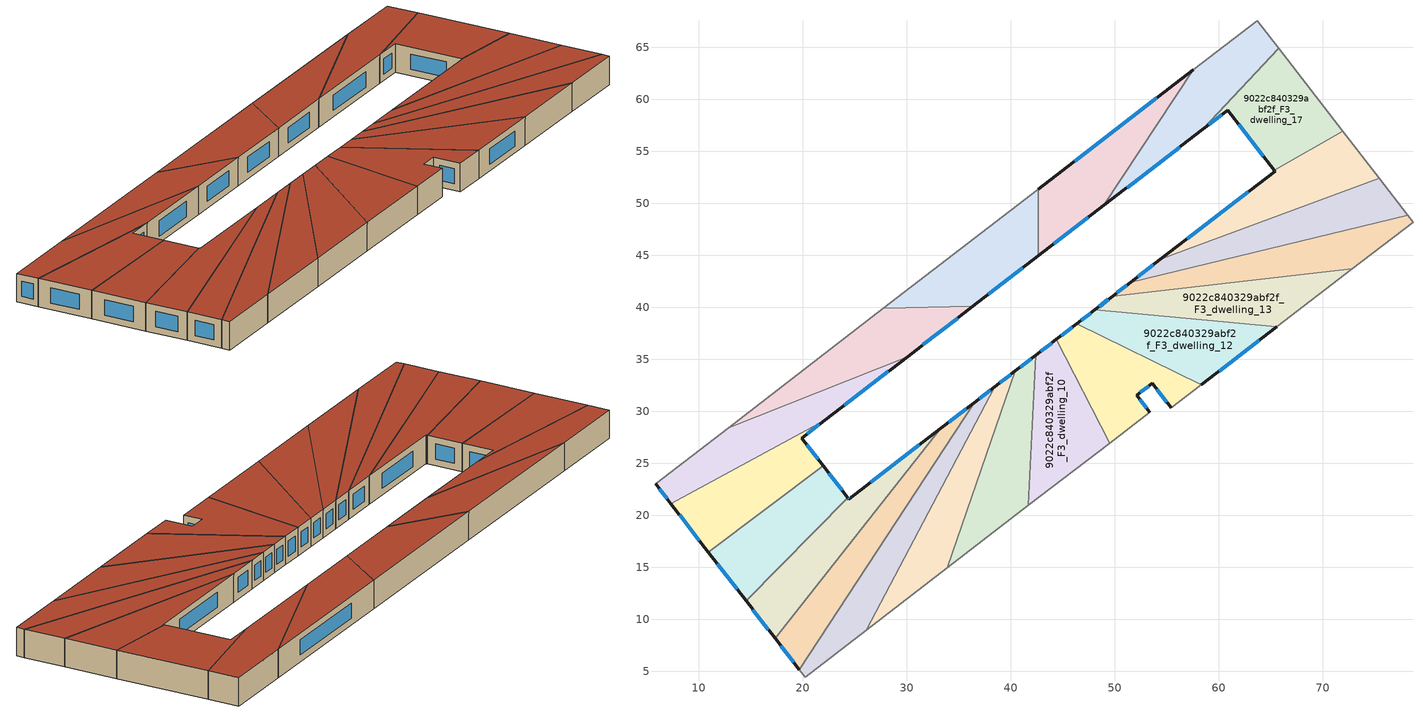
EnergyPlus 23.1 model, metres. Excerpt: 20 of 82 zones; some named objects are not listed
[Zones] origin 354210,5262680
9022c840329abf2f_F3_dwelling_0
 floor to 9022c840329abf2f_F2_dwelling_0 (EU_floor_Construction): 42.64,51.36 42.64,44.96 36.34,40.11 27.74,39.9 z9
 wall outside (EU_wall_Construction): 36.34,40.11 42.64,44.96 z9:12
 wall to 9022c840329abf2f_F3_dwelling_1 (EU_wall_Construction): 27.74,39.9 36.34,40.11 z9:12
 wall adiabatic (EU_wall_Construction): 42.64,51.36 27.74,39.9 z9:12
 wall to 9022c840329abf2f_F3_dwelling_19 (EU_wall_Construction): 42.64,44.96 42.64,51.36 z9:12
 window (EU_Window_Construction): 37.82,41.25 41.16,43.82 z9.7:11.3
 roof outside (EU_roof_Construction): 42.64,44.96 42.64,51.36 27.74,39.9 36.34,40.11 z12
9022c840329abf2f_F3_dwelling_1
 floor to 9022c840329abf2f_F2_dwelling_1 (EU_floor_Construction): 36.34,40.11 30.05,35.27 12.85,28.43 27.74,39.9 z9
 wall outside (EU_wall_Construction): 30.05,35.27 36.34,40.11 z9:12
 wall to 9022c840329abf2f_F3_dwelling_2 (EU_wall_Construction): 12.85,28.43 30.05,35.27 z9:12
 wall adiabatic (EU_wall_Construction): 27.74,39.9 12.85,28.43 z9:12
 window (EU_Window_Construction): 31.53,36.41 34.87,38.98 z9.7:11.3
 roof outside (EU_roof_Construction): 30.05,35.27 36.34,40.11 27.74,39.9 12.85,28.43 z12
9022c840329abf2f_F3_dwelling_10
 floor to 9022c840329abf2f_F2_dwelling_10 (EU_floor_Construction): 44.36,36.92 49.48,26.96 41.68,20.96 42.4,35.4 z9
 wall outside (EU_wall_Construction): 44.36,36.92 42.4,35.4 z9:12
 wall to 9022c840329abf2f_F3_dwelling_11 (EU_wall_Construction): 49.48,26.96 44.36,36.92 z9:12
 wall adiabatic (EU_wall_Construction): 41.68,20.96 49.48,26.96 z9:12
 wall to 9022c840329abf2f_F3_dwelling_9 (EU_wall_Construction): 42.4,35.4 41.68,20.96 z9:12
 window (EU_Window_Construction): 43.9,36.56 42.86,35.76 z9.7:11.3
 roof outside (EU_roof_Construction): 49.48,26.96 44.36,36.92 42.4,35.4 41.68,20.96 z12
9022c840329abf2f_F3_dwelling_11
 floor to 9022c840329abf2f_F2_dwelling_11 (EU_floor_Construction): 58.3,32.54 55.43,30.33 53.6,32.7 52.1,31.55 53.35,29.94 49.48,26.96 44.36,36.92 46.34,38.44 z9
 wall outside (EU_wall_Construction): 53.35,29.94 52.1,31.55 53.6,32.7 55.43,30.33 / 46.34,38.44 44.36,36.92 z9:12
 wall adiabatic (EU_wall_Construction): 49.48,26.96 53.35,29.94 / 55.43,30.33 58.3,32.54 z9:12
 wall to 9022c840329abf2f_F3_dwelling_12 (EU_wall_Construction): 58.3,32.54 46.34,38.44 z9:12
 window (EU_Window_Construction): 52.46,31.82 53.25,32.43 / 53.06,30.31 52.4,31.17 / 45.88,38.08 44.83,37.28 / 54.03,32.14 55,30.89 z9.7:11.3
 roof outside (EU_roof_Construction): 55.43,30.33 58.3,32.54 46.34,38.44 44.36,36.92 49.48,26.96 53.35,29.94 52.1,31.55 53.6,32.7 z12
9022c840329abf2f_F3_dwelling_12
 floor to 9022c840329abf2f_F2_dwelling_12 (EU_floor_Construction): 65.57,38.13 58.3,32.54 46.34,38.44 48.06,39.76 z9
 wall outside (EU_wall_Construction): 48.06,39.76 46.34,38.44 / 58.3,32.54 65.57,38.13 z9:12
 wall to 9022c840329abf2f_F3_dwelling_13 (EU_wall_Construction): 65.57,38.13 48.06,39.76 z9:12
 window (EU_Window_Construction): 47.66,39.45 46.75,38.75 / 60.01,33.85 63.86,36.82 z9.7:11.3
 roof outside (EU_roof_Construction): 65.57,38.13 48.06,39.76 46.34,38.44 58.3,32.54 z12
9022c840329abf2f_F3_dwelling_13
 floor to 9022c840329abf2f_F2_dwelling_13 (EU_floor_Construction): 72.84,43.72 65.57,38.13 48.06,39.76 49.78,41.09 z9
 wall outside (EU_wall_Construction): 49.78,41.09 48.06,39.76 z9:12
 wall to 9022c840329abf2f_F3_dwelling_14 (EU_wall_Construction): 72.84,43.72 49.78,41.09 z9:12
 wall adiabatic (EU_wall_Construction): 65.57,38.13 72.84,43.72 z9:12
 window (EU_Window_Construction): 49.38,40.78 48.47,40.08 z9.7:11.3
 roof outside (EU_roof_Construction): 72.84,43.72 49.78,41.09 48.06,39.76 65.57,38.13 z12
9022c840329abf2f_F3_dwelling_14
 floor to 9022c840329abf2f_F2_dwelling_14 (EU_floor_Construction): 78.14,48.88 78.66,48.2 72.84,43.72 49.78,41.09 51.52,42.43 z9
 wall outside (EU_wall_Construction): 51.52,42.43 49.78,41.09 z9:12
 wall to 9022c840329abf2f_F3_dwelling_15 (EU_wall_Construction): 78.14,48.88 51.52,42.43 z9:12
 wall adiabatic (EU_wall_Construction): 72.84,43.72 78.66,48.2 78.14,48.88 z9:12
 window (EU_Window_Construction): 51.11,42.11 50.19,41.4 z9.7:11.3
 roof outside (EU_roof_Construction): 72.84,43.72 78.66,48.2 78.14,48.88 51.52,42.43 49.78,41.09 z12
9022c840329abf2f_F3_dwelling_15
 floor to 9022c840329abf2f_F2_dwelling_15 (EU_floor_Construction): 75.4,52.41 78.14,48.88 51.52,42.43 54.38,44.62 z9
 wall outside (EU_wall_Construction): 54.38,44.62 51.52,42.43 z9:12
 wall to 9022c840329abf2f_F3_dwelling_16 (EU_wall_Construction): 75.4,52.41 54.38,44.62 z9:12
 wall adiabatic (EU_wall_Construction): 78.14,48.88 75.4,52.41 z9:12
 window (EU_Window_Construction): 53.71,44.11 52.19,42.94 z9.7:11.3
 roof outside (EU_roof_Construction): 78.14,48.88 75.4,52.41 54.38,44.62 51.52,42.43 z12
9022c840329abf2f_F3_dwelling_16
 floor to 9022c840329abf2f_F2_dwelling_16 (EU_floor_Construction): 71.91,56.91 75.4,52.41 54.38,44.62 65.39,53.1 65.33,53.17 z9
 wall outside (EU_wall_Construction): 65.33,53.17 65.39,53.1 54.38,44.62 z9:12
 wall to 9022c840329abf2f_F3_dwelling_17 (EU_wall_Construction): 71.91,56.91 65.33,53.17 z9:12
 wall adiabatic (EU_wall_Construction): 75.4,52.41 71.91,56.91 z9:12
 window (EU_Window_Construction): 62.81,51.11 56.96,46.61 / 65.35,53.16 65.38,53.12 z9.7:11.3
 roof outside (EU_roof_Construction): 75.4,52.41 71.91,56.91 65.33,53.17 65.39,53.1 54.38,44.62 z12
9022c840329abf2f_F3_dwelling_17
 floor to 9022c840329abf2f_F2_dwelling_17 (EU_floor_Construction): 65.73,64.89 71.91,56.91 65.33,53.17 60.84,58.97 58.45,57.13 z9
 wall outside (EU_wall_Construction): 58.45,57.13 60.84,58.97 65.33,53.17 z9:12
 wall to 9022c840329abf2f_F3_dwelling_18 (EU_wall_Construction): 65.73,64.89 58.45,57.13 z9:12
 wall adiabatic (EU_wall_Construction): 71.91,56.91 65.73,64.89 z9:12
 window (EU_Window_Construction): 61.9,57.61 64.28,54.54 / 59.01,57.56 60.28,58.54 z9.7:11.3
 roof outside (EU_roof_Construction): 71.91,56.91 65.73,64.89 58.45,57.13 60.84,58.97 65.33,53.17 z12
9022c840329abf2f_F3_dwelling_18
 floor to 9022c840329abf2f_F2_dwelling_18 (EU_floor_Construction): 63.67,67.55 65.73,64.89 58.45,57.13 48.93,49.8 57.53,62.83 z9
 wall outside (EU_wall_Construction): 48.93,49.8 58.45,57.13 z9:12
 wall to 9022c840329abf2f_F3_dwelling_19 (EU_wall_Construction): 57.53,62.83 48.93,49.8 z9:12
 wall adiabatic (EU_wall_Construction): 65.73,64.89 63.67,67.55 57.53,62.83 z9:12
 window (EU_Window_Construction): 51.16,51.52 56.22,55.41 z9.7:11.3
 roof outside (EU_roof_Construction): 58.45,57.13 65.73,64.89 63.67,67.55 57.53,62.83 48.93,49.8 z12
9022c840329abf2f_F3_dwelling_19
 floor to 9022c840329abf2f_F2_dwelling_19 (EU_floor_Construction): 57.53,62.83 48.93,49.8 42.64,44.96 42.64,51.36 z9
 wall outside (EU_wall_Construction): 42.64,44.96 48.93,49.8 / 57.53,62.83 42.64,51.36 z9:12
 window (EU_Window_Construction): 44.11,46.09 47.45,48.66 / 54.03,60.13 46.13,54.05 z9.7:11.3
 roof outside (EU_roof_Construction): 48.93,49.8 57.53,62.83 42.64,51.36 42.64,44.96 z12
9022c840329abf2f_F3_dwelling_2
 floor to 9022c840329abf2f_F2_dwelling_2 (EU_floor_Construction): 30.05,35.27 22.11,29.16 7.29,21.13 5.82,23.03 12.85,28.43 z9
 wall outside (EU_wall_Construction): 22.11,29.16 30.05,35.27 / 5.82,23.03 7.29,21.13 z9:12
 wall to 9022c840329abf2f_F3_dwelling_3 (EU_wall_Construction): 7.29,21.13 22.11,29.16 z9:12
 wall adiabatic (EU_wall_Construction): 12.85,28.43 5.82,23.03 z9:12
 window (EU_Window_Construction): 23.98,30.6 28.19,33.84 / 6.17,22.58 6.94,21.58 z9.7:11.3
 roof outside (EU_roof_Construction): 22.11,29.16 30.05,35.27 12.85,28.43 5.82,23.03 7.29,21.13 z12
9022c840329abf2f_F3_dwelling_3
 floor to 9022c840329abf2f_F2_dwelling_3 (EU_floor_Construction): 22.11,29.16 19.87,27.43 21.95,24.76 10.9,16.47 7.29,21.13 z9
 wall outside (EU_wall_Construction): 21.95,24.76 19.87,27.43 22.11,29.16 / 7.29,21.13 10.9,16.47 z9:12
 wall to 9022c840329abf2f_F3_dwelling_4 (EU_wall_Construction): 10.9,16.47 21.95,24.76 z9:12
 window (EU_Window_Construction): 20.4,27.84 21.59,28.75 / 21.46,25.39 20.36,26.81 / 8.13,20.04 10.05,17.57 z9.7:11.3
 roof outside (EU_roof_Construction): 21.95,24.76 19.87,27.43 22.11,29.16 7.29,21.13 10.9,16.47 z12
9022c840329abf2f_F3_dwelling_4
 floor to 9022c840329abf2f_F2_dwelling_4 (EU_floor_Construction): 21.95,24.76 24.32,21.7 14.54,11.77 10.9,16.47 z9
 wall outside (EU_wall_Construction): 24.32,21.7 21.95,24.76 / 10.9,16.47 14.54,11.77 z9:12
 wall to 9022c840329abf2f_F3_dwelling_5 (EU_wall_Construction): 14.54,11.77 24.32,21.7 z9:12
 window (EU_Window_Construction): 23.76,22.42 22.5,24.04 / 11.75,15.37 13.68,12.88 z9.7:11.3
 roof outside (EU_roof_Construction): 14.54,11.77 24.32,21.7 21.95,24.76 10.9,16.47 z12
9022c840329abf2f_F3_dwelling_5
 floor to 9022c840329abf2f_F2_dwelling_5 (EU_floor_Construction): 33.26,28.38 17.34,8.16 14.54,11.77 24.32,21.7 24.42,21.57 z9
 wall outside (EU_wall_Construction): 33.26,28.38 24.42,21.57 24.32,21.7 / 14.54,11.77 17.34,8.16 z9:12
 wall to 9022c840329abf2f_F3_dwelling_6 (EU_wall_Construction): 17.34,8.16 33.26,28.38 z9:12
 window (EU_Window_Construction): 24.4,21.6 24.35,21.67 / 31.19,26.78 26.5,23.17 / 15.2,10.92 16.68,9.01 z9.7:11.3
 roof outside (EU_roof_Construction): 17.34,8.16 33.26,28.38 24.42,21.57 24.32,21.7 14.54,11.77 z12
9022c840329abf2f_F3_dwelling_6
 floor to 9022c840329abf2f_F2_dwelling_6 (EU_floor_Construction): 36.47,30.84 19.66,5.16 17.34,8.16 33.26,28.38 z9
 wall outside (EU_wall_Construction): 36.47,30.84 33.26,28.38 / 17.34,8.16 19.66,5.16 z9:12
 wall to 9022c840329abf2f_F3_dwelling_7 (EU_wall_Construction): 19.66,5.16 36.47,30.84 z9:12
 window (EU_Window_Construction): 35.71,30.26 34.01,28.96 / 17.88,7.46 19.12,5.86 z9.7:11.3
 roof outside (EU_roof_Construction): 19.66,5.16 36.47,30.84 33.26,28.38 17.34,8.16 z12
9022c840329abf2f_F3_dwelling_7
 floor to 9022c840329abf2f_F2_dwelling_7 (EU_floor_Construction): 38.47,32.38 26.09,8.96 20.22,4.44 19.66,5.16 36.47,30.84 z9
 wall outside (EU_wall_Construction): 38.47,32.38 36.47,30.84 z9:12
 wall to 9022c840329abf2f_F3_dwelling_8 (EU_wall_Construction): 26.09,8.96 38.47,32.38 z9:12
 wall adiabatic (EU_wall_Construction): 19.66,5.16 20.22,4.44 26.09,8.96 z9:12
 window (EU_Window_Construction): 38,32.02 36.93,31.2 z9.7:11.3
 roof outside (EU_roof_Construction): 26.09,8.96 38.47,32.38 36.47,30.84 19.66,5.16 20.22,4.44 z12
9022c840329abf2f_F3_dwelling_8
 floor to 9022c840329abf2f_F2_dwelling_8 (EU_floor_Construction): 40.43,33.89 33.89,14.96 26.09,8.96 38.47,32.38 z9
 wall outside (EU_wall_Construction): 40.43,33.89 38.47,32.38 z9:12
 wall to 9022c840329abf2f_F3_dwelling_9 (EU_wall_Construction): 33.89,14.96 40.43,33.89 z9:12
 wall adiabatic (EU_wall_Construction): 26.09,8.96 33.89,14.96 z9:12
 window (EU_Window_Construction): 39.97,33.54 38.93,32.73 z9.7:11.3
 roof outside (EU_roof_Construction): 33.89,14.96 40.43,33.89 38.47,32.38 26.09,8.96 z12
9022c840329abf2f_F3_dwelling_9
 floor to 9022c840329abf2f_F2_dwelling_9 (EU_floor_Construction): 42.4,35.4 41.68,20.96 33.89,14.96 40.43,33.89 z9
 wall outside (EU_wall_Construction): 42.4,35.4 40.43,33.89 z9:12
 wall adiabatic (EU_wall_Construction): 33.89,14.96 41.68,20.96 z9:12
 window (EU_Window_Construction): 41.93,35.05 40.89,34.25 z9.7:11.3
 roof outside (EU_roof_Construction): 41.68,20.96 42.4,35.4 40.43,33.89 33.89,14.96 z12
[Building]
EU S2 Campaign: North Axis=0; Terrain=City; Solar Distribution=FullExterior
[Site:Location]
Budapest.Ferenc.Liszt.Intl.AP: Latitude=47.437; Longitude=19.256; Time Zone=1; Elevation=185
[SizingPeriod:WeatherFileDays]
AnnualSizingPeriod: Begin Month=1; Begin Day of Month=1; End Month=12; End Day of Month=31; Day of Week for Start Day=Monday; Use Weather File Daylight Saving Period=No; Use Weather File Rain and Snow Indicators=No
[MATERIAL]
EU_InternalMass_Material: Roughness=MediumRough; Thickness=0.1; Conductivity=1; Density=1800; Specific Heat=900; Thermal Absorptance=0.9; Solar Absorptance=0.7; Visible Absorptance=0.7
[MATERIAL:NOMASS] Roughness=MediumRough; Thermal Absorptance=0.9; Solar Absorptance=0.7; Visible Absorptance=0.7
Name | Thermal Resistance
EU_wall_NoMass | 0.832559
EU_roof_NoMass | 1.39638
EU_floor_NoMass | 0.872794
[WINDOWMATERIAL:SIMPLEGLAZINGSYSTEM]
EU_Window_SimpleGlazing: UFactor=2.79869; Solar Heat Gain Coefficient=0.75; Visible Transmittance=0.75
[CONSTRUCTION]
EU_wall_Construction: EU_wall_NoMass
EU_roof_Construction: EU_roof_NoMass
EU_floor_Construction: EU_floor_NoMass
EU_Window_Construction: EU_Window_SimpleGlazing
EU_InternalMass_Construction: EU_InternalMass_Material
[ZONE] Type=1; Multiplier=1; Ceiling Height=autocalculate; Floor Area=autocalculate; Part of Total Floor Area=Yes
Name | Volume
9022c840329abf2f_F3_dwelling_0 | 203.552
9022c840329abf2f_F3_dwelling_1 | 203.499
9022c840329abf2f_F3_dwelling_10 | 203.553
9022c840329abf2f_F3_dwelling_11 | 203.53
9022c840329abf2f_F3_dwelling_12 | 203.544
9022c840329abf2f_F3_dwelling_13 | 203.55
9022c840329abf2f_F3_dwelling_14; 9022c840329abf2f_F3_dwelling_18 | 203.559
9022c840329abf2f_F3_dwelling_15 | 203.525
9022c840329abf2f_F3_dwelling_16 | 203.548
9022c840329abf2f_F3_dwelling_17 | 203.541
9022c840329abf2f_F3_dwelling_19 | 203.522
9022c840329abf2f_F3_dwelling_2 | 203.6
9022c840329abf2f_F3_dwelling_3 | 203.529
9022c840329abf2f_F3_dwelling_4 | 203.547
9022c840329abf2f_F3_dwelling_5 | 203.515
9022c840329abf2f_F3_dwelling_6 | 203.583
9022c840329abf2f_F3_dwelling_7 | 203.545
9022c840329abf2f_F3_dwelling_8 | 203.492
9022c840329abf2f_F3_dwelling_9 | 203.574
[INTERNALMASS] Construction=EU_InternalMass_Construction
Name | Zone or ZoneList | Surface Area
9022c840329abf2f_F3_dwelling_0_EU_InternalMass | 9022c840329abf2f_F3_dwelling_0 | 67.8508
9022c840329abf2f_F3_dwelling_1_EU_InternalMass | 9022c840329abf2f_F3_dwelling_1 | 67.8331
9022c840329abf2f_F3_dwelling_2_EU_InternalMass | 9022c840329abf2f_F3_dwelling_2 | 67.8666
9022c840329abf2f_F3_dwelling_3_EU_InternalMass | 9022c840329abf2f_F3_dwelling_3 | 67.843
9022c840329abf2f_F3_dwelling_4_EU_InternalMass | 9022c840329abf2f_F3_dwelling_4 | 67.8489
9022c840329abf2f_F3_dwelling_5_EU_InternalMass | 9022c840329abf2f_F3_dwelling_5 | 67.8385
9022c840329abf2f_F3_dwelling_6_EU_InternalMass | 9022c840329abf2f_F3_dwelling_6 | 67.8609
9022c840329abf2f_F3_dwelling_7_EU_InternalMass | 9022c840329abf2f_F3_dwelling_7 | 67.8484
9022c840329abf2f_F3_dwelling_8_EU_InternalMass | 9022c840329abf2f_F3_dwelling_8 | 67.8309
9022c840329abf2f_F3_dwelling_9_EU_InternalMass | 9022c840329abf2f_F3_dwelling_9 | 67.8581
9022c840329abf2f_F3_dwelling_10_EU_InternalMass | 9022c840329abf2f_F3_dwelling_10 | 67.8513
9022c840329abf2f_F3_dwelling_11_EU_InternalMass | 9022c840329abf2f_F3_dwelling_11 | 67.8433
9022c840329abf2f_F3_dwelling_12_EU_InternalMass | 9022c840329abf2f_F3_dwelling_12 | 67.8481
9022c840329abf2f_F3_dwelling_13_EU_InternalMass | 9022c840329abf2f_F3_dwelling_13 | 67.8497
9022c840329abf2f_F3_dwelling_14_EU_InternalMass | 9022c840329abf2f_F3_dwelling_14 | 67.8532
9022c840329abf2f_F3_dwelling_15_EU_InternalMass | 9022c840329abf2f_F3_dwelling_15 | 67.8416
9022c840329abf2f_F3_dwelling_16_EU_InternalMass | 9022c840329abf2f_F3_dwelling_16 | 67.8495
9022c840329abf2f_F3_dwelling_17_EU_InternalMass | 9022c840329abf2f_F3_dwelling_17 | 67.847
9022c840329abf2f_F3_dwelling_18_EU_InternalMass | 9022c840329abf2f_F3_dwelling_18 | 67.8529
9022c840329abf2f_F3_dwelling_19_EU_InternalMass | 9022c840329abf2f_F3_dwelling_19 | 67.8406
[OTHEREQUIPMENT] Fuel Type=Electricity; Design Level Calculation Method=Watts/Area; Power per Zone Floor Area=1; Fraction Latent=0; Fraction Radiant=0; Fraction Lost=0; Carbon Dioxide Generation Rate=0; EndUse Subcategory=EU_Step8_InternalGains
Name | Zone or ZoneList or Space or SpaceList | Schedule
EU_Step8_InternalGain_9022c840329abf2f_F3_dwelling_0_f000 | 9022c840329abf2f_F3_dwelling_0 | EU_Step8_GainSchedule_9022c840329abf2f_F3_dwelling_0_f000
EU_Step8_InternalGain_9022c840329abf2f_F3_dwelling_1_f000 | 9022c840329abf2f_F3_dwelling_1 | EU_Step8_GainSchedule_9022c840329abf2f_F3_dwelling_1_f000
EU_Step8_InternalGain_9022c840329abf2f_F3_dwelling_2_f000 | 9022c840329abf2f_F3_dwelling_2 | EU_Step8_GainSchedule_9022c840329abf2f_F3_dwelling_2_f000
EU_Step8_InternalGain_9022c840329abf2f_F3_dwelling_3_f000 | 9022c840329abf2f_F3_dwelling_3 | EU_Step8_GainSchedule_9022c840329abf2f_F3_dwelling_3_f000
EU_Step8_InternalGain_9022c840329abf2f_F3_dwelling_4_f000 | 9022c840329abf2f_F3_dwelling_4 | EU_Step8_GainSchedule_9022c840329abf2f_F3_dwelling_4_f000
EU_Step8_InternalGain_9022c840329abf2f_F3_dwelling_5_f000 | 9022c840329abf2f_F3_dwelling_5 | EU_Step8_GainSchedule_9022c840329abf2f_F3_dwelling_5_f000
EU_Step8_InternalGain_9022c840329abf2f_F3_dwelling_6_f000 | 9022c840329abf2f_F3_dwelling_6 | EU_Step8_GainSchedule_9022c840329abf2f_F3_dwelling_6_f000
EU_Step8_InternalGain_9022c840329abf2f_F3_dwelling_7_f000 | 9022c840329abf2f_F3_dwelling_7 | EU_Step8_GainSchedule_9022c840329abf2f_F3_dwelling_7_f000
EU_Step8_InternalGain_9022c840329abf2f_F3_dwelling_8_f000 | 9022c840329abf2f_F3_dwelling_8 | EU_Step8_GainSchedule_9022c840329abf2f_F3_dwelling_8_f000
EU_Step8_InternalGain_9022c840329abf2f_F3_dwelling_9_f000 | 9022c840329abf2f_F3_dwelling_9 | EU_Step8_GainSchedule_9022c840329abf2f_F3_dwelling_9_f000
EU_Step8_InternalGain_9022c840329abf2f_F3_dwelling_10_f000 | 9022c840329abf2f_F3_dwelling_10 | EU_Step8_GainSchedule_9022c840329abf2f_F3_dwelling_10_f000
EU_Step8_InternalGain_9022c840329abf2f_F3_dwelling_11_f000 | 9022c840329abf2f_F3_dwelling_11 | EU_Step8_GainSchedule_9022c840329abf2f_F3_dwelling_11_f000
EU_Step8_InternalGain_9022c840329abf2f_F3_dwelling_12_f000 | 9022c840329abf2f_F3_dwelling_12 | EU_Step8_GainSchedule_9022c840329abf2f_F3_dwelling_12_f000
EU_Step8_InternalGain_9022c840329abf2f_F3_dwelling_13_f000 | 9022c840329abf2f_F3_dwelling_13 | EU_Step8_GainSchedule_9022c840329abf2f_F3_dwelling_13_f000
EU_Step8_InternalGain_9022c840329abf2f_F3_dwelling_14_f000 | 9022c840329abf2f_F3_dwelling_14 | EU_Step8_GainSchedule_9022c840329abf2f_F3_dwelling_14_f000
EU_Step8_InternalGain_9022c840329abf2f_F3_dwelling_15_f000 | 9022c840329abf2f_F3_dwelling_15 | EU_Step8_GainSchedule_9022c840329abf2f_F3_dwelling_15_f000
EU_Step8_InternalGain_9022c840329abf2f_F3_dwelling_16_f000 | 9022c840329abf2f_F3_dwelling_16 | EU_Step8_GainSchedule_9022c840329abf2f_F3_dwelling_16_f000
EU_Step8_InternalGain_9022c840329abf2f_F3_dwelling_17_f000 | 9022c840329abf2f_F3_dwelling_17 | EU_Step8_GainSchedule_9022c840329abf2f_F3_dwelling_17_f000
EU_Step8_InternalGain_9022c840329abf2f_F3_dwelling_18_f000 | 9022c840329abf2f_F3_dwelling_18 | EU_Step8_GainSchedule_9022c840329abf2f_F3_dwelling_18_f000
EU_Step8_InternalGain_9022c840329abf2f_F3_dwelling_19_f000 | 9022c840329abf2f_F3_dwelling_19 | EU_Step8_GainSchedule_9022c840329abf2f_F3_dwelling_19_f000
[ZONEVENTILATION:DESIGNFLOWRATE] Schedule=EU_AlwaysOn; Design Flow Rate Calculation Method=AirChanges/Hour; Air Changes per Hour=0.475469; Ventilation Type=Natural; Fan Pressure Rise=0; Fan Total Efficiency=1; Constant Term Coefficient=1; Temperature Term Coefficient=0; Velocity Term Coefficient=0; Velocity Squared Term Coefficient=0; Minimum Indoor Temperature=-100; Maximum Indoor Temperature=100; Delta Temperature=-100; Minimum Outdoor Temperature=-100; Maximum Outdoor Temperature=100; Maximum Wind Speed=40
Name | Zone or ZoneList or Space or SpaceList
EU_ConstantAir_9022c840329abf2f_F3_dwelling_0 | 9022c840329abf2f_F3_dwelling_0
EU_ConstantAir_9022c840329abf2f_F3_dwelling_1 | 9022c840329abf2f_F3_dwelling_1
EU_ConstantAir_9022c840329abf2f_F3_dwelling_2 | 9022c840329abf2f_F3_dwelling_2
EU_ConstantAir_9022c840329abf2f_F3_dwelling_3 | 9022c840329abf2f_F3_dwelling_3
EU_ConstantAir_9022c840329abf2f_F3_dwelling_4 | 9022c840329abf2f_F3_dwelling_4
EU_ConstantAir_9022c840329abf2f_F3_dwelling_5 | 9022c840329abf2f_F3_dwelling_5
EU_ConstantAir_9022c840329abf2f_F3_dwelling_6 | 9022c840329abf2f_F3_dwelling_6
EU_ConstantAir_9022c840329abf2f_F3_dwelling_7 | 9022c840329abf2f_F3_dwelling_7
EU_ConstantAir_9022c840329abf2f_F3_dwelling_8 | 9022c840329abf2f_F3_dwelling_8
EU_ConstantAir_9022c840329abf2f_F3_dwelling_9 | 9022c840329abf2f_F3_dwelling_9
EU_ConstantAir_9022c840329abf2f_F3_dwelling_10 | 9022c840329abf2f_F3_dwelling_10
EU_ConstantAir_9022c840329abf2f_F3_dwelling_11 | 9022c840329abf2f_F3_dwelling_11
EU_ConstantAir_9022c840329abf2f_F3_dwelling_12 | 9022c840329abf2f_F3_dwelling_12
EU_ConstantAir_9022c840329abf2f_F3_dwelling_13 | 9022c840329abf2f_F3_dwelling_13
EU_ConstantAir_9022c840329abf2f_F3_dwelling_14 | 9022c840329abf2f_F3_dwelling_14
EU_ConstantAir_9022c840329abf2f_F3_dwelling_15 | 9022c840329abf2f_F3_dwelling_15
EU_ConstantAir_9022c840329abf2f_F3_dwelling_16 | 9022c840329abf2f_F3_dwelling_16
EU_ConstantAir_9022c840329abf2f_F3_dwelling_17 | 9022c840329abf2f_F3_dwelling_17
EU_ConstantAir_9022c840329abf2f_F3_dwelling_18 | 9022c840329abf2f_F3_dwelling_18
EU_ConstantAir_9022c840329abf2f_F3_dwelling_19 | 9022c840329abf2f_F3_dwelling_19
[HVACTEMPLATE:ZONE:IDEALLOADSAIRSYSTEM] System Availability Schedule=EU_AlwaysOn; Maximum Heating Supply Air Temperature=50; Minimum Cooling Supply Air Temperature=13; Maximum Heating Supply Air Humidity Ratio=0.0156; Minimum Cooling Supply Air Humidity Ratio=0.0077; Heating Limit=NoLimit; Cooling Limit=NoLimit; Heating Availability Schedule=EU_AlwaysOn; Cooling Availability Schedule=EU_CoolingOff; Dehumidification Control Type=ConstantSensibleHeatRatio; Cooling Sensible Heat Ratio=0.7; Dehumidification Setpoint=60; Humidification Control Type=None; Humidification Setpoint=30; Outdoor Air Method=None; Outdoor Air Flow Rate per Person=0.00944; Outdoor Air Flow Rate per Zone Floor Area=0; Outdoor Air Flow Rate per Zone=0; Demand Controlled Ventilation Type=None; Outdoor Air Economizer Type=NoEconomizer; Heat Recovery Type=None; Sensible Heat Recovery Effectiveness=0.7; Latent Heat Recovery Effectiveness=0.65
Name | Template Thermostat
9022c840329abf2f_F3_dwelling_0 | EU_HeatOnly_9022c840329abf2f_F3_dwelling_0
9022c840329abf2f_F3_dwelling_1 | EU_HeatOnly_9022c840329abf2f_F3_dwelling_1
9022c840329abf2f_F3_dwelling_2 | EU_HeatOnly_9022c840329abf2f_F3_dwelling_2
9022c840329abf2f_F3_dwelling_3 | EU_HeatOnly_9022c840329abf2f_F3_dwelling_3
9022c840329abf2f_F3_dwelling_4 | EU_HeatOnly_9022c840329abf2f_F3_dwelling_4
9022c840329abf2f_F3_dwelling_5 | EU_HeatOnly_9022c840329abf2f_F3_dwelling_5
9022c840329abf2f_F3_dwelling_6 | EU_HeatOnly_9022c840329abf2f_F3_dwelling_6
9022c840329abf2f_F3_dwelling_7 | EU_HeatOnly_9022c840329abf2f_F3_dwelling_7
9022c840329abf2f_F3_dwelling_8 | EU_HeatOnly_9022c840329abf2f_F3_dwelling_8
9022c840329abf2f_F3_dwelling_9 | EU_HeatOnly_9022c840329abf2f_F3_dwelling_9
9022c840329abf2f_F3_dwelling_10 | EU_HeatOnly_9022c840329abf2f_F3_dwelling_10
9022c840329abf2f_F3_dwelling_11 | EU_HeatOnly_9022c840329abf2f_F3_dwelling_11
9022c840329abf2f_F3_dwelling_12 | EU_HeatOnly_9022c840329abf2f_F3_dwelling_12
9022c840329abf2f_F3_dwelling_13 | EU_HeatOnly_9022c840329abf2f_F3_dwelling_13
9022c840329abf2f_F3_dwelling_14 | EU_HeatOnly_9022c840329abf2f_F3_dwelling_14
9022c840329abf2f_F3_dwelling_15 | EU_HeatOnly_9022c840329abf2f_F3_dwelling_15
9022c840329abf2f_F3_dwelling_16 | EU_HeatOnly_9022c840329abf2f_F3_dwelling_16
9022c840329abf2f_F3_dwelling_17 | EU_HeatOnly_9022c840329abf2f_F3_dwelling_17
9022c840329abf2f_F3_dwelling_18 | EU_HeatOnly_9022c840329abf2f_F3_dwelling_18
9022c840329abf2f_F3_dwelling_19 | EU_HeatOnly_9022c840329abf2f_F3_dwelling_19
[SIZING:ZONE] Zone Cooling Design Supply Air Temperature Input Method=SupplyAirTemperature; Zone Cooling Design Supply Air Temperature=13; Zone Heating Design Supply Air Temperature Input Method=SupplyAirTemperature; Zone Heating Design Supply Air Temperature=50; Zone Cooling Design Supply Air Humidity Ratio=0.008; Zone Heating Design Supply Air Humidity Ratio=0.008; Cooling Design Air Flow Method=DesignDay; Cooling Design Air Flow Rate=0; Cooling Minimum Air Flow per Zone Floor Area=0.000762; Cooling Minimum Air Flow=0; Cooling Minimum Air Flow Fraction=0.2; Heating Design Air Flow Method=DesignDay; Heating Design Air Flow Rate=0; Heating Maximum Air Flow per Zone Floor Area=0.002032; Heating Maximum Air Flow=0.141576; Heating Maximum Air Flow Fraction=0.3; Account for Dedicated Outdoor Air System=No; Dedicated Outdoor Air System Control Strategy=NeutralSupplyAir; Dedicated Outdoor Air Low Setpoint Temperature for Design=autosize; Dedicated Outdoor Air High Setpoint Temperature for Design=autosize; Zone Load Sizing Method=Sensible Load Only No Latent Load; Zone Latent Cooling Design Supply Air Humidity Ratio Input Method=HumidityRatioDifference; Zone Cooling Design Supply Air Humidity Ratio Difference=0.005; Zone Latent Heating Design Supply Air Humidity Ratio Input Method=HumidityRatioDifference; Zone Humidification Design Supply Air Humidity Ratio Difference=0.005
9022c840329abf2f_F3_dwelling_0; 9022c840329abf2f_F3_dwelling_1; 9022c840329abf2f_F3_dwelling_2; 9022c840329abf2f_F3_dwelling_3; 9022c840329abf2f_F3_dwelling_4; 9022c840329abf2f_F3_dwelling_5; 9022c840329abf2f_F3_dwelling_6; 9022c840329abf2f_F3_dwelling_7; 9022c840329abf2f_F3_dwelling_8; 9022c840329abf2f_F3_dwelling_9; 9022c840329abf2f_F3_dwelling_10; 9022c840329abf2f_F3_dwelling_11; 9022c840329abf2f_F3_dwelling_12; 9022c840329abf2f_F3_dwelling_13; 9022c840329abf2f_F3_dwelling_14; 9022c840329abf2f_F3_dwelling_15; 9022c840329abf2f_F3_dwelling_16; 9022c840329abf2f_F3_dwelling_17; 9022c840329abf2f_F3_dwelling_18; 9022c840329abf2f_F3_dwelling_19
[SCHEDULE:CONSTANT]
Name | Hourly Value
EU_AlwaysOn | 1
EU_CoolingOff | 0
[SCHEDULE:FILE] Column Number=1; Rows to Skip at Top=0; Number of Hours of Data=8760; Column Separator=Comma; Interpolate to Timestep=No; Minutes per Item=60; Adjust Schedule for Daylight Savings=Yes
Name | File
EU_Step8_GainSchedule_9022c840329abf2f_F3_dwelling_0_f000 | ../../schedules/9022c840329abf2f/9022c840329abf2f_F3_dwelling_0_f000_gain.csv
EU_Step8_GainSchedule_9022c840329abf2f_F3_dwelling_1_f000 | ../../schedules/9022c840329abf2f/9022c840329abf2f_F3_dwelling_1_f000_gain.csv
EU_Step8_GainSchedule_9022c840329abf2f_F3_dwelling_2_f000 | ../../schedules/9022c840329abf2f/9022c840329abf2f_F3_dwelling_2_f000_gain.csv
EU_Step8_GainSchedule_9022c840329abf2f_F3_dwelling_3_f000 | ../../schedules/9022c840329abf2f/9022c840329abf2f_F3_dwelling_3_f000_gain.csv
EU_Step8_GainSchedule_9022c840329abf2f_F3_dwelling_4_f000 | ../../schedules/9022c840329abf2f/9022c840329abf2f_F3_dwelling_4_f000_gain.csv
EU_Step8_GainSchedule_9022c840329abf2f_F3_dwelling_5_f000 | ../../schedules/9022c840329abf2f/9022c840329abf2f_F3_dwelling_5_f000_gain.csv
EU_Step8_GainSchedule_9022c840329abf2f_F3_dwelling_6_f000 | ../../schedules/9022c840329abf2f/9022c840329abf2f_F3_dwelling_6_f000_gain.csv
EU_Step8_GainSchedule_9022c840329abf2f_F3_dwelling_7_f000 | ../../schedules/9022c840329abf2f/9022c840329abf2f_F3_dwelling_7_f000_gain.csv
EU_Step8_GainSchedule_9022c840329abf2f_F3_dwelling_8_f000 | ../../schedules/9022c840329abf2f/9022c840329abf2f_F3_dwelling_8_f000_gain.csv
EU_Step8_GainSchedule_9022c840329abf2f_F3_dwelling_9_f000 | ../../schedules/9022c840329abf2f/9022c840329abf2f_F3_dwelling_9_f000_gain.csv
EU_Step8_GainSchedule_9022c840329abf2f_F3_dwelling_10_f000 | ../../schedules/9022c840329abf2f/9022c840329abf2f_F3_dwelling_10_f000_gain.csv
EU_Step8_GainSchedule_9022c840329abf2f_F3_dwelling_11_f000 | ../../schedules/9022c840329abf2f/9022c840329abf2f_F3_dwelling_11_f000_gain.csv
EU_Step8_GainSchedule_9022c840329abf2f_F3_dwelling_12_f000 | ../../schedules/9022c840329abf2f/9022c840329abf2f_F3_dwelling_12_f000_gain.csv
EU_Step8_GainSchedule_9022c840329abf2f_F3_dwelling_13_f000 | ../../schedules/9022c840329abf2f/9022c840329abf2f_F3_dwelling_13_f000_gain.csv
EU_Step8_GainSchedule_9022c840329abf2f_F3_dwelling_14_f000 | ../../schedules/9022c840329abf2f/9022c840329abf2f_F3_dwelling_14_f000_gain.csv
EU_Step8_GainSchedule_9022c840329abf2f_F3_dwelling_15_f000 | ../../schedules/9022c840329abf2f/9022c840329abf2f_F3_dwelling_15_f000_gain.csv
EU_Step8_GainSchedule_9022c840329abf2f_F3_dwelling_16_f000 | ../../schedules/9022c840329abf2f/9022c840329abf2f_F3_dwelling_16_f000_gain.csv
EU_Step8_GainSchedule_9022c840329abf2f_F3_dwelling_17_f000 | ../../schedules/9022c840329abf2f/9022c840329abf2f_F3_dwelling_17_f000_gain.csv
EU_Step8_GainSchedule_9022c840329abf2f_F3_dwelling_18_f000 | ../../schedules/9022c840329abf2f/9022c840329abf2f_F3_dwelling_18_f000_gain.csv
EU_Step8_GainSchedule_9022c840329abf2f_F3_dwelling_19_f000 | ../../schedules/9022c840329abf2f/9022c840329abf2f_F3_dwelling_19_f000_gain.csv
